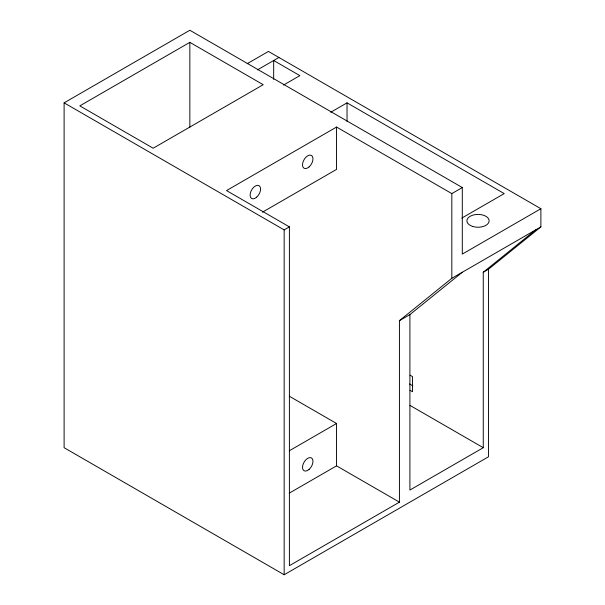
<?xml version="1.0" encoding="UTF-8"?>
<svg xmlns="http://www.w3.org/2000/svg" width="605" height="605" viewBox="0 0 605 605"><rect width="100%" height="100%" fill="white"/><g stroke="black" fill="none" stroke-linecap="round" stroke-linejoin="round"><path stroke-width="0.91" d="M540.893 208.725L462.303 254.1L462.303 187.55L451.822 193.6L336.554 127.05L226.527 190.575L289.402 226.875L289.402 565.675L399.429 502.15L399.429 320.65L451.822 278.3L540.893 226.875L540.893 208.725L268.446 51.425L247.158 63.714M399.429 320.65L409.91 314.6L462.303 272.25M409.91 314.6L409.91 490.05L483.259 447.7L483.259 272.25L535.659 229.9M483.259 272.25L488.5 269.225L540.893 226.875M488.5 269.225L488.5 456.775L284.161 574.75L64.107 447.7L64.107 102.85L189.849 30.25L462.303 187.55M189.849 42.35L79.822 105.875L153.178 148.225L263.205 84.7L189.849 42.35L189.849 127.216M257.382 69.915L278.92 57.475M283.579 85.04L299.883 75.625L273.679 60.5L273.679 79.384M330.738 112.258L347.036 102.85L504.222 193.6L461.834 218.065M262.388 212.219L336.554 169.4L336.554 127.05M64.107 102.85L284.161 229.9L289.402 226.875M289.288 450.793L336.554 423.5L336.554 465.85L399.429 502.15M289.288 493.143L336.554 465.85M410.069 375.198L412.527 376.613L412.527 391.738L410.069 390.323M409.585 383.986L412.86 385.877M409.956 405.38L483.259 447.7M289.288 396.207L336.554 423.5M451.822 193.6L451.822 278.3M347.036 102.85L347.036 121.469M284.161 229.9L284.161 574.75M472.467 226.383A11.117 6.421 0 0 0 489.135 220.825A11.117 6.421 0 0 0 472.467 215.267A11.117 6.421 0 0 0 472.467 226.383M309.095 469.397A7.411 4.28 -60 0 0 311.446 457.924A7.411 4.28 -60 0 0 302.681 465.691A7.411 4.28 -60 0 0 309.095 469.397M256.702 197.147A7.411 4.28 -60 0 0 259.053 185.667A7.411 4.28 -60 0 0 250.281 193.441A7.411 4.28 -60 0 0 256.702 197.147M309.095 166.897A7.411 4.28 -60 0 0 311.446 155.417A7.411 4.28 -60 0 0 302.681 163.191A7.411 4.28 -60 0 0 309.095 166.897"/></g></svg>
